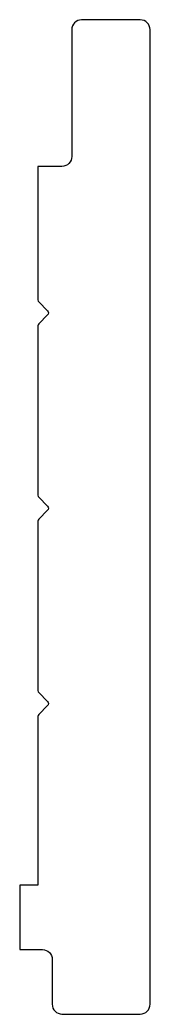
# Model space of a CAD drawing. Extents: x 179 to 192, y 140 to 242.
import ezdxf

# ---------------------------------------------------------------- set-up
doc = ezdxf.new("R2010")
doc.units = 0
doc.layers.get('0').update_dxf_attribs({"linetype": 'CONTINUOUS'})

msp = doc.modelspace()

# ---------------------------------------------------------------- linework, layer by layer
msp.add_lwpolyline([(182.91, 139.9), (190.91, 139.9, 0.414214), (191.91, 140.9), (191.91, 240.7, 0.414214), (190.91, 241.7), (184.91, 241.7, 0.414214), (183.91, 240.7), (183.91, 227.7, -0.414214), (182.91, 226.7), (180.45, 226.7), (180.45, 213.02, 0.198912), (180.53, 212.81), (181.43, 211.91, -0.414214), (181.43, 211.48), (180.53, 210.58, 0.198912), (180.45, 210.37), (180.45, 193.02, 0.198912), (180.53, 192.81), (181.43, 191.91, -0.414214), (181.43, 191.48), (180.53, 190.58, 0.198912), (180.45, 190.37), (180.45, 173.02, 0.198912), (180.53, 172.81), (181.43, 171.91, -0.414214), (181.43, 171.48), (180.53, 170.58, 0.198912), (180.45, 170.37), (180.45, 153.09), (178.61, 153.09), (178.61, 146.5), (180.91, 146.5, -0.414214), (181.91, 145.5), (181.91, 140.9, 0.414214)], format="xyb", close=True)

doc.saveas('drawing.dxf')
